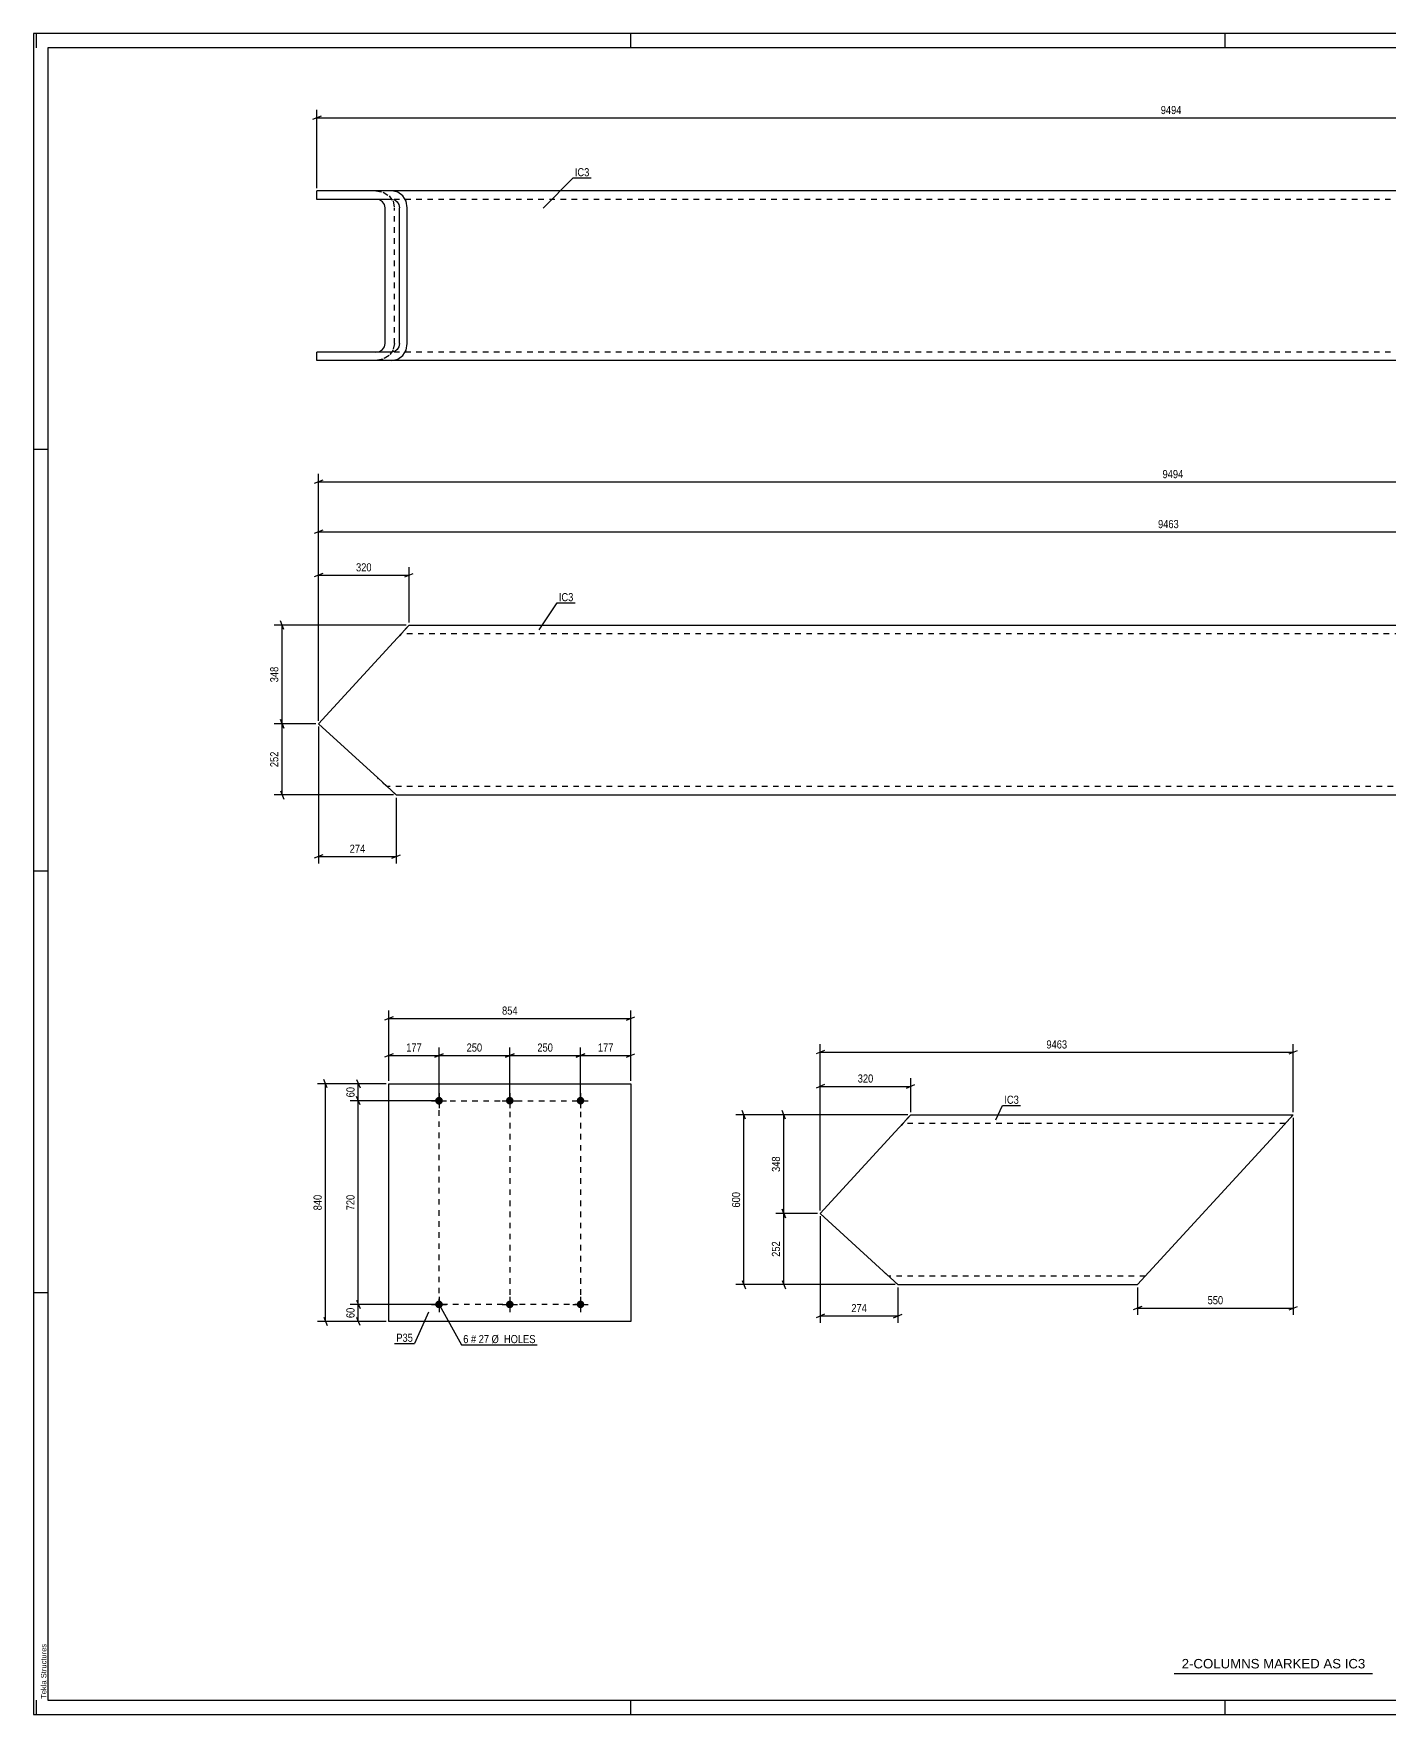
# Model space of a CAD drawing. Header units: millimetres. Extents: x 0 to 841, y 0 to 594.
# Drawn here: x 0 to 479, y 0 to 594 of the extents above; entities that cross this region are included whole.
import ezdxf

# ---------------------------------------------------------------- set-up
doc = ezdxf.new("R2010")
doc.units = ezdxf.units.MM
doc.linetypes.add('DXK_LINE_DOT2', pattern=[3.9198, 1.9599, -1.9599])
doc.styles.add('Arial', font='ARIAL.TTF', dxfattribs={"height": 0.2})
doc.styles.add('Arial Narrow', font='ARIALN.TTF', dxfattribs={"height": 0.2})

# ---------------------------------------------------------------- blocks, each defined once
blk = doc.blocks.new('Unknown-727412245-1984')
at = {"color": 5, "linetype": 'Continuous'}
for p, q in [((841, 594), (0, 594)), ((0, 594), (0, 0)), ((1, 589), (1, 594)), ((211, 589), (211, 594)), ((421, 589), (421, 594)), ((836, 589), (5, 589)), ((5, 589), (5, 5)), ((5, 447), (0, 447)), ((5, 298), (0, 298)), ((5, 149), (0, 149)), ((0, 0), (841, 0)), ((1, 0), (1, 5)), ((5, 5), (836, 5)), ((211, 0), (211, 5)), ((421, 0), (421, 5))]:
    blk.add_line(p, q, dxfattribs=at)
at = {"color": 174, "linetype": 'Continuous', "style": 'Arial'}
blk.add_text('Tekla Structures', height=1.9102, rotation=90, dxfattribs=at).set_placement((4.5, 5.5))
blk = doc.blocks.new('Part-727412245-1221 - 1134')
at = {"color": 2, "linetype": 'Continuous'}
for p, q in [((132.64, 384.93), (127.13, 378.93)), ((132.64, 384.93), (388.64, 384.93)), ((388.74, 384.93), (701.16, 384.93)), ((127.13, 378.93), (100.67, 350.09)), ((121.56, 330.93), (100.67, 350.09)), ((121.56, 330.93), (128.1, 324.93)), ((128.1, 324.93), (388.64, 324.93)), ((388.74, 324.93), (646.11, 324.93))]:
    blk.add_line(p, q, dxfattribs=at)
at = {"color": 7, "linetype": 'DXK_LINE_DOT2'}
for p, q in [((132.64, 384.93), (129.24, 381.22)), ((388.64, 381.93), (129.89, 381.93)), ((698.41, 381.93), (388.74, 381.93)), ((701.16, 384.93), (646.11, 324.93)), ((127.6, 325.38), (121.56, 330.93)), ((388.64, 327.93), (124.83, 327.93)), ((648.86, 327.93), (388.74, 327.93))]:
    blk.add_line(p, q, dxfattribs=at)
blk = doc.blocks.new('Part-727412245-1227 - 1225')
at = {"color": 2, "linetype": 'Continuous'}
for p, q in [((388.01, 538.43), (100.05, 538.43)), ((100.05, 535.43), (100.05, 538.43)), ((126.51, 535.43), (100.05, 535.43)), ((122.19, 535.21), (120.94, 535.43)), ((123.25, 534.56), (122.19, 535.21)), ((128.62, 537.98), (126.51, 538.43)), ((126.51, 535.43), (127.56, 535.21)), ((127.56, 535.21), (128.45, 534.56)), ((130.4, 536.68), (128.62, 537.98)), ((131.59, 534.73), (130.4, 536.68)), ((132.01, 532.43), (131.59, 534.73)), ((695.03, 538.43), (388.11, 538.43)), ((695.03, 538.43), (697.14, 537.98)), ((697.14, 537.98), (698.92, 536.68)), ((698.92, 536.68), (700.12, 534.73)), ((700.12, 534.73), (700.54, 532.43)), ((123.96, 533.58), (123.25, 534.56)), ((124.21, 532.43), (123.96, 533.58)), ((124.21, 484.43), (124.21, 532.43)), ((128.45, 534.56), (129.05, 533.58)), ((129.05, 533.58), (129.26, 532.43)), ((129.26, 484.43), (129.26, 532.43)), ((132.01, 484.43), (132.01, 532.43)), ((700.54, 484.43), (700.54, 532.43)), ((100.05, 478.43), (100.05, 481.43)), ((126.51, 481.43), (100.05, 481.43)), ((120.94, 481.43), (122.19, 481.66)), ((122.19, 481.66), (123.25, 482.31)), ((123.25, 482.31), (123.96, 483.29)), ((123.96, 483.29), (124.21, 484.43)), ((127.56, 481.66), (126.51, 481.43)), ((128.45, 482.31), (127.56, 481.66)), ((129.05, 483.29), (128.45, 482.31)), ((129.26, 484.43), (129.05, 483.29)), ((130.4, 480.19), (131.59, 482.14)), ((131.59, 482.14), (132.01, 484.43)), ((700.12, 482.14), (698.92, 480.19)), ((700.54, 484.43), (700.12, 482.14)), ((388.01, 478.43), (100.05, 478.43)), ((126.51, 478.43), (128.62, 478.89)), ((128.62, 478.89), (130.4, 480.19)), ((695.03, 478.43), (388.11, 478.43)), ((697.14, 478.89), (695.03, 478.43)), ((698.92, 480.19), (697.14, 478.89))]:
    blk.add_line(p, q, dxfattribs=at)
at = {"color": 7, "linetype": 'DXK_LINE_DOT2'}
for p, q in [((120.94, 538.43), (123.44, 537.98)), ((123.44, 537.98), (125.56, 536.68)), ((125.56, 536.68), (126.98, 534.73)), ((388.01, 535.43), (126.51, 535.43)), ((126.98, 534.73), (127.48, 532.43)), ((695.03, 535.43), (388.11, 535.43)), ((645.49, 532.43), (645.91, 534.73)), ((645.91, 534.73), (647.1, 536.68)), ((647.1, 536.68), (648.89, 537.98)), ((648.89, 537.98), (650.99, 538.43)), ((649.94, 535.21), (649.05, 534.56)), ((650.99, 535.43), (649.94, 535.21)), ((696.09, 535.21), (695.03, 535.43)), ((696.98, 534.56), (696.09, 535.21)), ((127.48, 484.43), (127.48, 532.43)), ((645.49, 484.43), (645.49, 532.43)), ((648.45, 533.58), (648.24, 532.43)), ((648.24, 484.43), (648.24, 532.43)), ((649.05, 534.56), (648.45, 533.58)), ((697.57, 533.58), (696.98, 534.56)), ((697.78, 532.43), (697.57, 533.58)), ((697.78, 484.43), (697.78, 532.43)), ((126.98, 482.14), (125.56, 480.19)), ((388.01, 481.43), (126.51, 481.43)), ((127.48, 484.43), (126.98, 482.14)), ((695.03, 481.43), (388.11, 481.43)), ((645.91, 482.14), (645.49, 484.43)), ((647.1, 480.19), (645.91, 482.14)), ((648.24, 484.43), (648.45, 483.29)), ((648.45, 483.29), (649.05, 482.31)), ((649.05, 482.31), (649.94, 481.66)), ((649.94, 481.66), (650.99, 481.43)), ((695.03, 481.43), (696.09, 481.66)), ((696.09, 481.66), (696.98, 482.31)), ((696.98, 482.31), (697.57, 483.29)), ((697.57, 483.29), (697.78, 484.43)), ((123.44, 478.89), (120.94, 478.43)), ((125.56, 480.19), (123.44, 478.89)), ((648.89, 478.89), (647.1, 480.19)), ((650.99, 478.43), (648.89, 478.89))]:
    blk.add_line(p, q, dxfattribs=at)
blk = doc.blocks.new('Bolt-727412245-2078 - 2075')
at = {"linetype": 'Continuous'}
for points in [[(143.22, 146.24, -1), (143.22, 143.54, -1)], [(168.22, 146.24, -1), (168.22, 143.54, -1)], [(193.22, 146.24, -1), (193.22, 143.54, -1)]]:
    blk.add_hatch(color=1, dxfattribs=at).paths.add_polyline_path(points)
at = {"color": 1, "linetype": 'Continuous'}
for p, q in [((140.52, 144.89), (145.92, 144.89)), ((143.22, 147.59), (143.22, 142.19)), ((165.52, 144.89), (170.92, 144.89)), ((168.22, 147.59), (168.22, 142.19)), ((190.52, 144.89), (195.92, 144.89)), ((193.22, 147.59), (193.22, 142.19))]:
    blk.add_line(p, q, dxfattribs=at)
blk = doc.blocks.new('Part-727412245-2076 - 2075')
at = {"color": 2, "linetype": 'Continuous'}
for p, q in [((125.52, 138.89), (125.52, 222.89)), ((125.52, 222.89), (210.95, 222.89)), ((210.95, 222.89), (210.95, 138.89)), ((210.95, 138.89), (125.52, 138.89))]:
    blk.add_line(p, q, dxfattribs=at)
blk = doc.blocks.new('Bolt-727412245-2077 - 2075')
at = {"linetype": 'Continuous'}
for points in [[(143.22, 218.24, -1), (143.22, 215.54, -1)], [(168.22, 218.24, -1), (168.22, 215.54, -1)], [(193.22, 218.24, -1), (193.22, 215.54, -1)]]:
    blk.add_hatch(color=1, dxfattribs=at).paths.add_polyline_path(points)
at = {"color": 1, "linetype": 'Continuous'}
for p, q in [((140.52, 216.89), (145.92, 216.89)), ((143.22, 219.59), (143.22, 214.19)), ((165.52, 216.89), (170.92, 216.89)), ((168.22, 219.59), (168.22, 214.19)), ((190.52, 216.89), (195.92, 216.89)), ((193.22, 219.59), (193.22, 214.19))]:
    blk.add_line(p, q, dxfattribs=at)
blk = doc.blocks.new('Part-727412245-3824 - 3823')
at = {"color": 2, "linetype": 'Continuous'}
for p, q in [((309.88, 211.87), (304.38, 205.87)), ((309.88, 211.87), (349.88, 211.87)), ((349.98, 211.87), (445.03, 211.87)), ((445.03, 211.87), (439.53, 205.87)), ((304.38, 205.87), (277.92, 177.03)), ((439.53, 205.87), (389.98, 151.87)), ((298.81, 157.87), (277.92, 177.03)), ((298.81, 157.87), (305.35, 151.87)), ((305.35, 151.87), (349.88, 151.87)), ((349.98, 151.87), (389.98, 151.87))]:
    blk.add_line(p, q, dxfattribs=at)
at = {"color": 7, "linetype": 'DXK_LINE_DOT2'}
for p, q in [((309.88, 211.87), (306.49, 208.17)), ((349.88, 208.87), (307.13, 208.87)), ((442.28, 208.87), (349.98, 208.87)), ((444.61, 211.42), (439.53, 205.87)), ((304.85, 152.33), (298.81, 157.87)), ((349.88, 154.87), (302.08, 154.87)), ((392.74, 154.87), (349.98, 154.87))]:
    blk.add_line(p, q, dxfattribs=at)
blk = doc.blocks.new('Rectangle-727412245-3780 - 2075')
at = {"color": 1, "linetype": 'DXK_LINE_DOT2'}
blk.add_lwpolyline([(143.22, 216.89), (193.22, 216.89), (193.22, 144.89), (143.22, 144.89), (143.22, 216.89)], close=True, dxfattribs=at)
blk = doc.blocks.new('Line-727412245-3799 - 2075')
at = {"color": 1, "linetype": 'DXK_LINE_DOT2'}
blk.add_line((168.22, 216.89), (168.22, 144.89), dxfattribs=at)
blk = doc.blocks.new('StraightDimension-727412245-2815 - 1134')
at = {"color": 7, "linetype": 'Continuous'}
for p, q in [((100.67, 351.09), (100.67, 405.45)), ((132.64, 385.93), (132.64, 405.45)), ((102.17, 403.2), (99.17, 402)), ((100.67, 402.6), (132.64, 402.6)), ((131.14, 402), (134.14, 403.2))]:
    blk.add_line(p, q, dxfattribs=at)
at = {"color": 0}
blk.add_wipeout([(120, 403.35), (120, 407.55), (113.31, 407.55), (113.31, 403.35)], dxfattribs=at)
at = {"color": 3, "style": 'Arial Narrow'}
blk.add_text('320', height=2.863, dxfattribs=at).set_placement((113.91, 403.95))
blk = doc.blocks.new('StraightDimension-727412245-2739 - 1134')
at = {"color": 7, "linetype": 'Continuous'}
for p, q in [((88.39, 383.43), (87.19, 386.43)), ((131.64, 384.93), (84.94, 384.93)), ((87.79, 350.09), (87.79, 384.93)), ((87.19, 351.59), (88.39, 348.59)), ((99.67, 350.09), (84.94, 350.09))]:
    blk.add_line(p, q, dxfattribs=at)
at = {"color": 0}
blk.add_wipeout([(87.04, 370.85), (82.84, 370.85), (82.84, 364.17), (87.04, 364.17)], dxfattribs=at)
at = {"color": 3, "style": 'Arial Narrow'}
blk.add_text('348', height=2.863, rotation=90.00021, dxfattribs=at).set_placement((86.44, 364.77))
blk = doc.blocks.new('StraightDimension-727412245-1498 - 1134')
at = {"color": 7, "linetype": 'Continuous'}
for p, q in [((102.17, 418.49), (99.17, 417.29)), ((100.67, 351.09), (100.67, 420.74)), ((100.67, 417.89), (701.16, 417.89)), ((699.66, 417.29), (702.66, 418.49)), ((701.16, 385.93), (701.16, 420.74))]:
    blk.add_line(p, q, dxfattribs=at)
at = {"color": 0}
blk.add_wipeout([(405.17, 418.64), (405.17, 422.84), (396.66, 422.84), (396.66, 418.64)], dxfattribs=at)
at = {"color": 3, "style": 'Arial Narrow'}
blk.add_text('9463', height=2.863, dxfattribs=at).set_placement((397.26, 419.24))
blk = doc.blocks.new('StraightDimension-727412245-2644 - 1134')
at = {"color": 7, "linetype": 'Continuous'}
for p, q in [((102.17, 436.15), (99.17, 434.95)), ((100.67, 351.09), (100.67, 438.4)), ((100.67, 435.55), (704.33, 435.55)), ((702.83, 434.95), (705.83, 436.15)), ((704.33, 385.68), (704.33, 438.4))]:
    blk.add_line(p, q, dxfattribs=at)
at = {"color": 0}
blk.add_wipeout([(406.76, 436.3), (406.76, 440.5), (398.25, 440.5), (398.25, 436.3)], dxfattribs=at)
at = {"color": 3, "style": 'Arial Narrow'}
blk.add_text('9494', height=2.863, dxfattribs=at).set_placement((398.85, 436.9))
blk = doc.blocks.new('StraightDimension-727412245-2740 - 1134')
at = {"color": 7, "linetype": 'Continuous'}
for p, q in [((88.39, 348.59), (87.19, 351.59)), ((99.67, 350.09), (84.94, 350.09)), ((87.79, 324.93), (87.79, 350.09)), ((127.1, 324.93), (84.94, 324.93)), ((87.19, 326.43), (88.39, 323.43))]:
    blk.add_line(p, q, dxfattribs=at)
at = {"color": 0}
blk.add_wipeout([(87.04, 340.85), (82.84, 340.85), (82.84, 334.17), (87.04, 334.17)], dxfattribs=at)
at = {"color": 3, "style": 'Arial Narrow'}
blk.add_text('252', height=2.863, rotation=90.00021, dxfattribs=at).set_placement((86.44, 334.77))
blk = doc.blocks.new('StraightDimension-727412245-2789 - 1134')
at = {"color": 7, "linetype": 'Continuous'}
for p, q in [((100.67, 349.09), (100.67, 300.75)), ((128.1, 323.93), (128.1, 300.75)), ((102.17, 303.75), (99.17, 302.55)), ((100.67, 303.15), (128.1, 303.15)), ((126.6, 302.55), (129.6, 303.75))]:
    blk.add_line(p, q, dxfattribs=at)
at = {"color": 0}
blk.add_wipeout([(117.73, 303.9), (117.73, 308.1), (111.05, 308.1), (111.05, 303.9)], dxfattribs=at)
at = {"color": 3, "style": 'Arial Narrow'}
blk.add_text('274', height=2.863, dxfattribs=at).set_placement((111.65, 304.5))
blk = doc.blocks.new('StraightDimension-727412245-2839 - 1225')
at = {"color": 7, "linetype": 'Continuous'}
for p, q in [((101.55, 564.82), (98.55, 563.62)), ((100.05, 539.43), (100.05, 567.07)), ((702.21, 563.62), (705.21, 564.82)), ((703.71, 551.43), (703.71, 567.07)), ((100.05, 564.22), (703.71, 564.22))]:
    blk.add_line(p, q, dxfattribs=at)
at = {"color": 0}
blk.add_wipeout([(406.14, 564.97), (406.14, 569.17), (397.62, 569.17), (397.62, 564.97)], dxfattribs=at)
at = {"color": 3, "style": 'Arial Narrow'}
blk.add_text('9494', height=2.863, dxfattribs=at).set_placement((398.22, 565.57))
blk = doc.blocks.new('StraightDimension-727412245-2091 - 2075')
at = {"color": 7, "linetype": 'Continuous'}
for p, q in [((124.52, 222.89), (111.86, 222.89)), ((114.11, 224.39), (115.31, 221.39)), ((114.71, 216.89), (114.71, 222.89)), ((142.22, 216.89), (111.86, 216.89)), ((115.31, 215.39), (114.11, 218.39))]:
    blk.add_line(p, q, dxfattribs=at)
at = {"color": 0}
blk.add_wipeout([(113.96, 222.32), (109.76, 222.32), (109.76, 217.46), (113.96, 217.46)], dxfattribs=at)
at = {"color": 3, "style": 'Arial Narrow'}
blk.add_text('60', height=2.863, rotation=90.00021, dxfattribs=at).set_placement((113.36, 218.06))
blk = doc.blocks.new('StraightDimension-727412245-3738 - 2075')
at = {"color": 7, "linetype": 'Continuous'}
for p, q in [((194.72, 233.49), (191.72, 232.29)), ((193.22, 217.89), (193.22, 235.74)), ((193.22, 232.89), (210.95, 232.89)), ((209.45, 232.29), (212.45, 233.49)), ((210.95, 223.89), (210.95, 235.74))]:
    blk.add_line(p, q, dxfattribs=at)
at = {"color": 0}
blk.add_wipeout([(205.43, 233.64), (205.43, 237.84), (198.75, 237.84), (198.75, 233.64)], dxfattribs=at)
at = {"color": 3, "style": 'Arial Narrow'}
blk.add_text('177', height=2.863, dxfattribs=at).set_placement((199.35, 234.24))
blk = doc.blocks.new('StraightDimension-727412245-2092 - 2075')
at = {"color": 7, "linetype": 'Continuous'}
for p, q in [((142.22, 216.89), (111.86, 216.89)), ((115.31, 215.39), (114.11, 218.39)), ((114.71, 144.89), (114.71, 216.89)), ((142.22, 144.89), (111.86, 144.89)), ((114.11, 146.39), (115.31, 143.39))]:
    blk.add_line(p, q, dxfattribs=at)
at = {"color": 0}
blk.add_wipeout([(113.96, 184.23), (109.76, 184.23), (109.76, 177.55), (113.96, 177.55)], dxfattribs=at)
at = {"color": 3, "style": 'Arial Narrow'}
blk.add_text('720', height=2.863, rotation=90.00021, dxfattribs=at).set_placement((113.36, 178.15))
blk = doc.blocks.new('StraightDimension-727412245-2093 - 2075')
at = {"color": 7, "linetype": 'Continuous'}
for p, q in [((142.22, 144.89), (111.86, 144.89)), ((114.11, 146.39), (115.31, 143.39)), ((114.71, 138.89), (114.71, 144.89)), ((124.52, 138.89), (111.86, 138.89)), ((115.31, 137.39), (114.11, 140.39))]:
    blk.add_line(p, q, dxfattribs=at)
at = {"color": 0}
blk.add_wipeout([(113.96, 144.32), (109.76, 144.32), (109.76, 139.46), (113.96, 139.46)], dxfattribs=at)
at = {"color": 3, "style": 'Arial Narrow'}
blk.add_text('60', height=2.863, rotation=90.00021, dxfattribs=at).set_placement((113.36, 140.06))
blk = doc.blocks.new('StraightDimension-727412245-2104 - 2075')
at = {"color": 7, "linetype": 'Continuous'}
for p, q in [((124.52, 222.89), (100.26, 222.89)), ((103.71, 221.39), (102.51, 224.39)), ((103.11, 138.89), (103.11, 222.89)), ((124.52, 138.89), (100.26, 138.89)), ((102.51, 140.39), (103.71, 137.39))]:
    blk.add_line(p, q, dxfattribs=at)
at = {"color": 0}
blk.add_wipeout([(102.36, 184.23), (98.16, 184.23), (98.16, 177.55), (102.36, 177.55)], dxfattribs=at)
at = {"color": 3, "style": 'Arial Narrow'}
blk.add_text('840', height=2.863, rotation=90.00021, dxfattribs=at).set_placement((101.76, 178.15))
blk = doc.blocks.new('StraightDimension-727412245-2132 - 2075')
at = {"color": 7, "linetype": 'Continuous'}
for p, q in [((127.02, 246.55), (124.02, 245.35)), ((125.52, 223.89), (125.52, 248.8)), ((125.52, 245.95), (210.95, 245.95)), ((209.45, 245.35), (212.45, 246.55)), ((210.95, 223.89), (210.95, 248.8))]:
    blk.add_line(p, q, dxfattribs=at)
at = {"color": 0}
blk.add_wipeout([(171.58, 246.7), (171.58, 250.9), (164.9, 250.9), (164.9, 246.7)], dxfattribs=at)
at = {"color": 3, "style": 'Arial Narrow'}
blk.add_text('854', height=2.863, dxfattribs=at).set_placement((165.5, 247.3))
blk = doc.blocks.new('StraightDimension-727412245-3739 - 2075')
at = {"color": 7, "linetype": 'Continuous'}
for p, q in [((169.72, 233.49), (166.72, 232.29)), ((168.22, 217.89), (168.22, 235.74)), ((168.22, 232.89), (193.22, 232.89)), ((191.72, 232.29), (194.72, 233.49)), ((193.22, 217.89), (193.22, 235.74))]:
    blk.add_line(p, q, dxfattribs=at)
at = {"color": 0}
blk.add_wipeout([(184.07, 233.64), (184.07, 237.84), (177.38, 237.84), (177.38, 233.64)], dxfattribs=at)
at = {"color": 3, "style": 'Arial Narrow'}
blk.add_text('250', height=2.863, dxfattribs=at).set_placement((177.98, 234.24))
blk = doc.blocks.new('StraightDimension-727412245-3740 - 2075')
at = {"color": 7, "linetype": 'Continuous'}
for p, q in [((144.72, 233.49), (141.72, 232.29)), ((143.22, 217.89), (143.22, 235.74)), ((143.22, 232.89), (168.22, 232.89)), ((166.72, 232.29), (169.72, 233.49)), ((168.22, 217.89), (168.22, 235.74))]:
    blk.add_line(p, q, dxfattribs=at)
at = {"color": 0}
blk.add_wipeout([(159.07, 233.64), (159.07, 237.84), (152.38, 237.84), (152.38, 233.64)], dxfattribs=at)
at = {"color": 3, "style": 'Arial Narrow'}
blk.add_text('250', height=2.863, dxfattribs=at).set_placement((152.98, 234.24))
blk = doc.blocks.new('StraightDimension-727412245-3741 - 2075')
at = {"color": 7, "linetype": 'Continuous'}
for p, q in [((127.02, 233.49), (124.02, 232.29)), ((125.52, 223.89), (125.52, 235.74)), ((125.52, 232.89), (143.22, 232.89)), ((141.72, 232.29), (144.72, 233.49)), ((143.22, 217.89), (143.22, 235.74))]:
    blk.add_line(p, q, dxfattribs=at)
at = {"color": 0}
blk.add_wipeout([(137.72, 233.64), (137.72, 237.84), (131.03, 237.84), (131.03, 233.64)], dxfattribs=at)
at = {"color": 3, "style": 'Arial Narrow'}
blk.add_text('177', height=2.863, dxfattribs=at).set_placement((131.63, 234.24))
blk = doc.blocks.new('StraightDimension-727412245-3838 - 3823')
at = {"color": 7, "linetype": 'Continuous'}
for p, q in [((279.42, 222.55), (276.42, 221.35)), ((277.92, 178.03), (277.92, 224.8)), ((277.92, 221.95), (309.88, 221.95)), ((308.38, 221.35), (311.38, 222.55)), ((309.88, 212.87), (309.88, 224.8))]:
    blk.add_line(p, q, dxfattribs=at)
at = {"color": 0}
blk.add_wipeout([(297.25, 222.7), (297.25, 226.9), (290.56, 226.9), (290.56, 222.7)], dxfattribs=at)
at = {"color": 3, "style": 'Arial Narrow'}
blk.add_text('320', height=2.863, dxfattribs=at).set_placement((291.16, 223.3))
blk = doc.blocks.new('StraightDimension-727412245-4093 - 3823')
at = {"color": 7, "linetype": 'Continuous'}
for p, q in [((308.88, 211.87), (248.09, 211.87)), ((251.54, 210.37), (250.34, 213.37)), ((250.94, 151.87), (250.94, 211.87)), ((304.35, 151.87), (248.09, 151.87)), ((250.34, 153.37), (251.54, 150.37))]:
    blk.add_line(p, q, dxfattribs=at)
at = {"color": 0}
blk.add_wipeout([(250.19, 185.21), (245.99, 185.21), (245.99, 178.53), (250.19, 178.53)], dxfattribs=at)
at = {"color": 3, "style": 'Arial Narrow'}
blk.add_text('600', height=2.863, rotation=90.00021, dxfattribs=at).set_placement((249.59, 179.13))
blk = doc.blocks.new('StraightDimension-727412245-3830 - 3823')
at = {"color": 7, "linetype": 'Continuous'}
for p, q in [((445.03, 210.87), (445.03, 141.2)), ((389.98, 150.87), (389.98, 141.2)), ((391.48, 144.2), (388.48, 143)), ((389.98, 143.6), (445.03, 143.6)), ((443.53, 143), (446.53, 144.2))]:
    blk.add_line(p, q, dxfattribs=at)
at = {"color": 0}
blk.add_wipeout([(420.85, 144.35), (420.85, 148.55), (414.17, 148.55), (414.17, 144.35)], dxfattribs=at)
at = {"color": 3, "style": 'Arial Narrow'}
blk.add_text('550', height=2.863, dxfattribs=at).set_placement((414.77, 144.95))
blk = doc.blocks.new('StraightDimension-727412245-4043 - 3823')
at = {"color": 7, "linetype": 'Continuous'}
for p, q in [((308.88, 211.87), (262.2, 211.87)), ((265.65, 210.37), (264.45, 213.37)), ((265.05, 177.03), (265.05, 211.87)), ((264.45, 178.53), (265.65, 175.53)), ((276.92, 177.03), (262.2, 177.03))]:
    blk.add_line(p, q, dxfattribs=at)
at = {"color": 0}
blk.add_wipeout([(264.3, 197.8), (260.1, 197.8), (260.1, 191.11), (264.3, 191.11)], dxfattribs=at)
at = {"color": 3, "style": 'Arial Narrow'}
blk.add_text('348', height=2.863, rotation=90.00021, dxfattribs=at).set_placement((263.7, 191.71))
blk = doc.blocks.new('StraightDimension-727412245-3834 - 3823')
at = {"color": 7, "linetype": 'Continuous'}
for p, q in [((277.92, 176.03), (277.92, 138.4)), ((305.35, 150.87), (305.35, 138.4)), ((279.42, 141.4), (276.42, 140.2)), ((277.92, 140.8), (305.35, 140.8)), ((303.85, 140.2), (306.85, 141.4))]:
    blk.add_line(p, q, dxfattribs=at)
at = {"color": 0}
blk.add_wipeout([(294.98, 141.55), (294.98, 145.75), (288.29, 145.75), (288.29, 141.55)], dxfattribs=at)
at = {"color": 3, "style": 'Arial Narrow'}
blk.add_text('274', height=2.863, dxfattribs=at).set_placement((288.89, 142.15))
blk = doc.blocks.new('StraightDimension-727412245-3856 - 3823')
at = {"color": 7, "linetype": 'Continuous'}
for p, q in [((279.42, 234.59), (276.42, 233.39)), ((277.92, 178.03), (277.92, 236.84)), ((277.92, 233.99), (445.03, 233.99)), ((443.53, 233.39), (446.53, 234.59)), ((445.03, 212.87), (445.03, 236.84))]:
    blk.add_line(p, q, dxfattribs=at)
at = {"color": 0}
blk.add_wipeout([(365.73, 234.74), (365.73, 238.94), (357.22, 238.94), (357.22, 234.74)], dxfattribs=at)
at = {"color": 3, "style": 'Arial Narrow'}
blk.add_text('9463', height=2.863, dxfattribs=at).set_placement((357.82, 235.34))
blk = doc.blocks.new('StraightDimension-727412245-4044 - 3823')
at = {"color": 7, "linetype": 'Continuous'}
for p, q in [((265.65, 175.53), (264.45, 178.53)), ((276.92, 177.03), (262.2, 177.03)), ((265.05, 151.87), (265.05, 177.03)), ((304.35, 151.87), (262.2, 151.87)), ((264.45, 153.37), (265.65, 150.37))]:
    blk.add_line(p, q, dxfattribs=at)
at = {"color": 0}
blk.add_wipeout([(264.3, 167.8), (260.1, 167.8), (260.1, 161.11), (264.3, 161.11)], dxfattribs=at)
at = {"color": 3, "style": 'Arial Narrow'}
blk.add_text('252', height=2.863, rotation=90.00021, dxfattribs=at).set_placement((263.7, 161.71))
blk = doc.blocks.new('Unknown-727412245-4823')
at = {"color": 7, "linetype": 'Continuous'}
blk.add_line((403, 14.5), (473, 14.5), dxfattribs=at)
at = {"color": 7, "style": 'Arial'}
blk.add_text('2-COLUMNS MARKED AS IC3', height=3.3428, dxfattribs=at).set_placement((405.61, 16.25))
blk = doc.blocks.new('Mark-727412245-1545 - 1134')
at = {"color": 0}
blk.add_wipeout([(190.68, 393.42), (190.68, 396.42), (185.57, 396.42), (185.57, 393.42)], dxfattribs=at)
blk.add_wipeout([(190.68, 393.42), (190.68, 396.42), (185.57, 396.42), (185.57, 393.42)], dxfattribs=at)
at = {"color": 30, "linetype": 'Continuous'}
for p, q in [((178.56, 383.24), (184.97, 392.82)), ((184.97, 392.82), (191.28, 392.82))]:
    blk.add_line(p, q, dxfattribs=at)
at = {"color": 3, "style": 'Arial Narrow'}
blk.add_text('IC3', height=2.863, dxfattribs=at).set_placement((185.57, 393.42))
blk = doc.blocks.new('Mark-727412245-2847 - 1225')
at = {"color": 0}
blk.add_wipeout([(196.33, 543.58), (196.33, 546.58), (191.22, 546.58), (191.22, 543.58)], dxfattribs=at)
blk.add_wipeout([(196.33, 543.58), (196.33, 546.58), (191.22, 546.58), (191.22, 543.58)], dxfattribs=at)
at = {"color": 30, "linetype": 'Continuous'}
for p, q in [((180.01, 532.37), (190.62, 542.98)), ((190.62, 542.98), (196.93, 542.98))]:
    blk.add_line(p, q, dxfattribs=at)
at = {"color": 3, "style": 'Arial Narrow'}
blk.add_text('IC3', height=2.863, dxfattribs=at).set_placement((191.22, 543.58))
blk = doc.blocks.new('Mark-727412245-2167 - 2075')
at = {"color": 0}
blk.add_wipeout([(133.98, 131.68), (133.98, 134.68), (128.14, 134.68), (128.14, 131.68)], dxfattribs=at)
blk.add_wipeout([(133.98, 131.68), (133.98, 134.68), (128.14, 134.68), (128.14, 131.68)], dxfattribs=at)
at = {"color": 30, "linetype": 'Continuous'}
for p in [(139.54, 142.09), (127.54, 131.08)]:
    blk.add_line(p, (134.58, 131.08), dxfattribs=at)
at = {"color": 3, "style": 'Arial Narrow'}
blk.add_text('P35', height=2.863, dxfattribs=at).set_placement((128.14, 131.68))
blk = doc.blocks.new('MarkSet-727412245-3689 - 2075')
at = {"color": 0}
blk.add_wipeout([(153.61, 131.21), (153.61, 134.21), (151.79, 134.21), (151.79, 131.21)], dxfattribs=at)
blk.add_wipeout([(153.61, 131.21), (153.61, 134.21), (151.79, 134.21), (151.79, 131.21)], dxfattribs=at)
at = {"color": 7, "linetype": 'Continuous'}
blk.add_line((143.4, 144.58), (151.19, 130.61), dxfattribs=at)
at = {"color": 0}
blk.add_wipeout([(156.34, 131.21), (156.34, 134.21), (154.51, 134.21), (154.51, 131.21)], dxfattribs=at)
blk.add_wipeout([(156.34, 131.21), (156.34, 134.21), (154.51, 134.21), (154.51, 131.21)], dxfattribs=at)
at = {"color": 3, "style": 'Arial Narrow'}
blk.add_text('6', height=2.86, dxfattribs=at).set_placement((151.79, 131.21))
at = {"color": 0}
blk.add_wipeout([(160.9, 131.21), (160.9, 134.21), (157.24, 134.21), (157.24, 131.21)], dxfattribs=at)
blk.add_wipeout([(160.9, 131.21), (160.9, 134.21), (157.24, 134.21), (157.24, 131.21)], dxfattribs=at)
at = {"color": 3, "style": 'Arial Narrow'}
blk.add_text('#', height=2.86, dxfattribs=at).set_placement((154.51, 131.21))
at = {"color": 0}
blk.add_wipeout([(177.33, 131.21), (177.33, 134.21), (161.8, 134.21), (161.8, 131.21)], dxfattribs=at)
blk.add_wipeout([(177.33, 131.21), (177.33, 134.21), (161.8, 134.21), (161.8, 131.21)], dxfattribs=at)
at = {"color": 7, "linetype": 'Continuous'}
blk.add_line((151.19, 130.61), (177.93, 130.61), dxfattribs=at)
at = {"color": 3, "style": 'Arial Narrow'}
for s, p in [('27', (157.24, 131.21)), ('Ø  HOLES', (161.8, 131.21))]:
    blk.add_text(s, height=2.863, dxfattribs=at).set_placement(p)
blk = doc.blocks.new('Mark-727412245-3859 - 3823')
at = {"color": 0}
blk.add_wipeout([(348.08, 215.8), (348.08, 218.8), (342.96, 218.8), (342.96, 215.8)], dxfattribs=at)
blk.add_wipeout([(348.08, 215.8), (348.08, 218.8), (342.96, 218.8), (342.96, 215.8)], dxfattribs=at)
at = {"color": 30, "linetype": 'Continuous'}
for p, q in [((339.94, 210.1), (342.36, 215.2)), ((342.36, 215.2), (348.68, 215.2))]:
    blk.add_line(p, q, dxfattribs=at)
at = {"color": 3, "style": 'Arial Narrow'}
blk.add_text('IC3', height=2.863, dxfattribs=at).set_placement((342.96, 215.8))

msp = doc.modelspace()

# ---------------------------------------------------------------- block references
for name in ['Unknown-727412245-1984', 'Part-727412245-1227 - 1225', 'Part-727412245-1221 - 1134', 'Part-727412245-2076 - 2075', 'Bolt-727412245-2077 - 2075', 'Rectangle-727412245-3780 - 2075', 'Line-727412245-3799 - 2075', 'Part-727412245-3824 - 3823', 'Bolt-727412245-2078 - 2075', 'Unknown-727412245-4823']:
    msp.add_blockref(name, (0, 0))

# ---------------------------------------------------------------- next in the draw order: block references
for name in ['StraightDimension-727412245-2839 - 1225', 'StraightDimension-727412245-2815 - 1134', 'StraightDimension-727412245-3738 - 2075', 'StraightDimension-727412245-3838 - 3823', 'StraightDimension-727412245-2091 - 2075', 'StraightDimension-727412245-3830 - 3823']:
    msp.add_blockref(name, (0, 0))

# ---------------------------------------------------------------- next in the draw order: block references
for name in ['Mark-727412245-2847 - 1225', 'StraightDimension-727412245-2739 - 1134', 'StraightDimension-727412245-2092 - 2075', 'StraightDimension-727412245-4093 - 3823']:
    msp.add_blockref(name, (0, 0))

# ---------------------------------------------------------------- next in the draw order: block references
for name in ['StraightDimension-727412245-1498 - 1134', 'StraightDimension-727412245-4043 - 3823', 'StraightDimension-727412245-2093 - 2075']:
    msp.add_blockref(name, (0, 0))

# ---------------------------------------------------------------- next in the draw order: block references
for name in ['StraightDimension-727412245-2644 - 1134', 'StraightDimension-727412245-2104 - 2075', 'StraightDimension-727412245-3834 - 3823', 'MarkSet-727412245-3689 - 2075', 'Mark-727412245-2167 - 2075']:
    msp.add_blockref(name, (0, 0))

# ---------------------------------------------------------------- next in the draw order: block references
for name in ['Mark-727412245-1545 - 1134', 'StraightDimension-727412245-2740 - 1134', 'StraightDimension-727412245-2132 - 2075', 'StraightDimension-727412245-3856 - 3823']:
    msp.add_blockref(name, (0, 0))

# ---------------------------------------------------------------- next in the draw order: block references
for name in ['StraightDimension-727412245-2789 - 1134', 'StraightDimension-727412245-3739 - 2075', 'Mark-727412245-3859 - 3823', 'StraightDimension-727412245-4044 - 3823']:
    msp.add_blockref(name, (0, 0))

# ---------------------------------------------------------------- next in the draw order: block references
msp.add_blockref('StraightDimension-727412245-3740 - 2075', (0, 0))

# ---------------------------------------------------------------- next in the draw order: block references
msp.add_blockref('StraightDimension-727412245-3741 - 2075', (0, 0))

doc.saveas('drawing.dxf')
